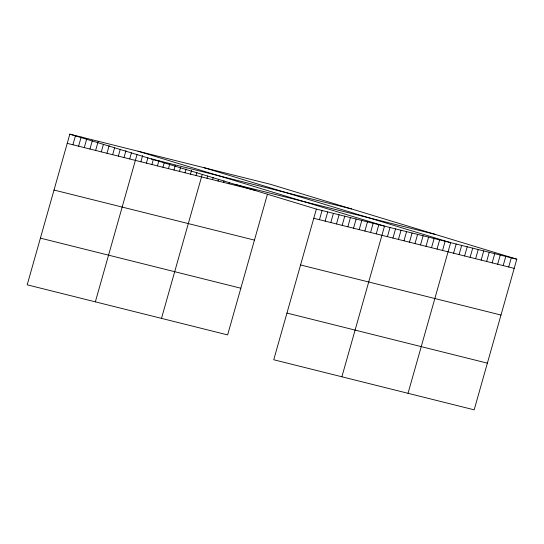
<?xml version="1.0" encoding="UTF-8"?>
<svg xmlns="http://www.w3.org/2000/svg" width="544" height="544" viewBox="0 0 544 544"><rect width="100%" height="100%" fill="white"/><g stroke="black" fill="none" stroke-linecap="round" stroke-linejoin="round"><path stroke-width="0.82" d="M516.8 259.175L316.37 209.1L273.741 359.754L474.171 409.829L516.8 259.175L270.259 184.246L69.829 134.171L27.2 284.825L227.63 334.9L267.444 194.208M72.91 144.772L75.507 135.585M78.588 146.186L81.192 137.006M84.272 147.608L86.652 139.189M89.95 149.029L92.33 140.61M95.628 150.443L98.226 141.263M101.306 151.864L103.469 144.214M106.984 153.286L109.147 145.629M112.662 154.7L114.614 147.818M118.34 156.121L120.292 149.233M124.018 157.542L125.97 150.654M129.703 158.957L131.43 152.837M95.343 301.852L137.108 154.258M140.889 161.752L142.623 155.632M146.404 163.132L147.92 157.774M151.912 164.506L153.428 159.154M157.427 165.886L158.943 160.528M162.935 167.266L164.24 162.67M168.45 168.64L169.748 164.05M173.964 170.02L175.263 165.424M179.472 171.394L180.554 167.566M184.987 172.774L186.068 168.946M190.495 174.148L191.576 170.32M196.01 175.528L196.874 172.468M161.486 318.376L202.171 174.61M207.033 178.282L207.679 175.984M212.548 179.656L213.194 177.364M218.056 181.036L218.491 179.506M223.57 182.41L223.999 180.88M229.078 183.79L229.514 182.26M319.45 219.701L322.048 210.514M325.128 221.116L327.726 211.936M330.806 222.537L333.404 213.357M336.484 223.958L339.089 214.771M342.169 225.372L344.767 216.192M347.847 226.794L350.445 217.614M353.525 228.215L356.123 219.028M359.203 229.629L361.801 220.449M364.881 231.05L367.479 221.87M370.559 232.472L373.157 223.285M376.237 233.886L378.835 224.706M341.884 376.781L384.52 226.127L137.979 151.198M387.43 236.688L390.028 227.501M392.945 238.061L395.542 228.881M398.453 239.442L401.05 230.255M403.968 240.815L406.565 231.635M409.476 242.196L412.073 233.009M414.99 243.569L417.588 234.389M420.498 244.95L423.096 235.763M426.013 246.323L428.611 237.143M431.521 247.704L434.126 238.517M437.036 249.077L439.634 239.897M442.551 250.458L445.148 241.271M408.027 393.305L450.656 242.651L204.122 167.722M453.574 253.212L456.171 244.025M459.082 254.585L461.679 245.405M464.596 255.966L467.194 246.779M470.104 257.339L472.709 248.159M475.619 258.72L478.217 249.533M481.134 260.093L483.732 250.913M486.642 261.474L489.24 252.287M492.157 262.847L494.754 253.667M497.665 264.228L500.262 255.048M503.18 265.601L505.777 256.421M508.688 266.982L511.285 257.802M151.191 158.896L351.621 208.971M235.015 184.375L435.445 234.45M67.232 143.351L255.85 190.475M313.772 218.28L514.202 268.355M54.019 190.04L254.449 240.115M300.56 264.969L500.99 315.044M40.412 238.136L240.842 288.218M286.953 313.065L487.376 363.147M69.829 134.171L316.37 209.1"/></g></svg>
